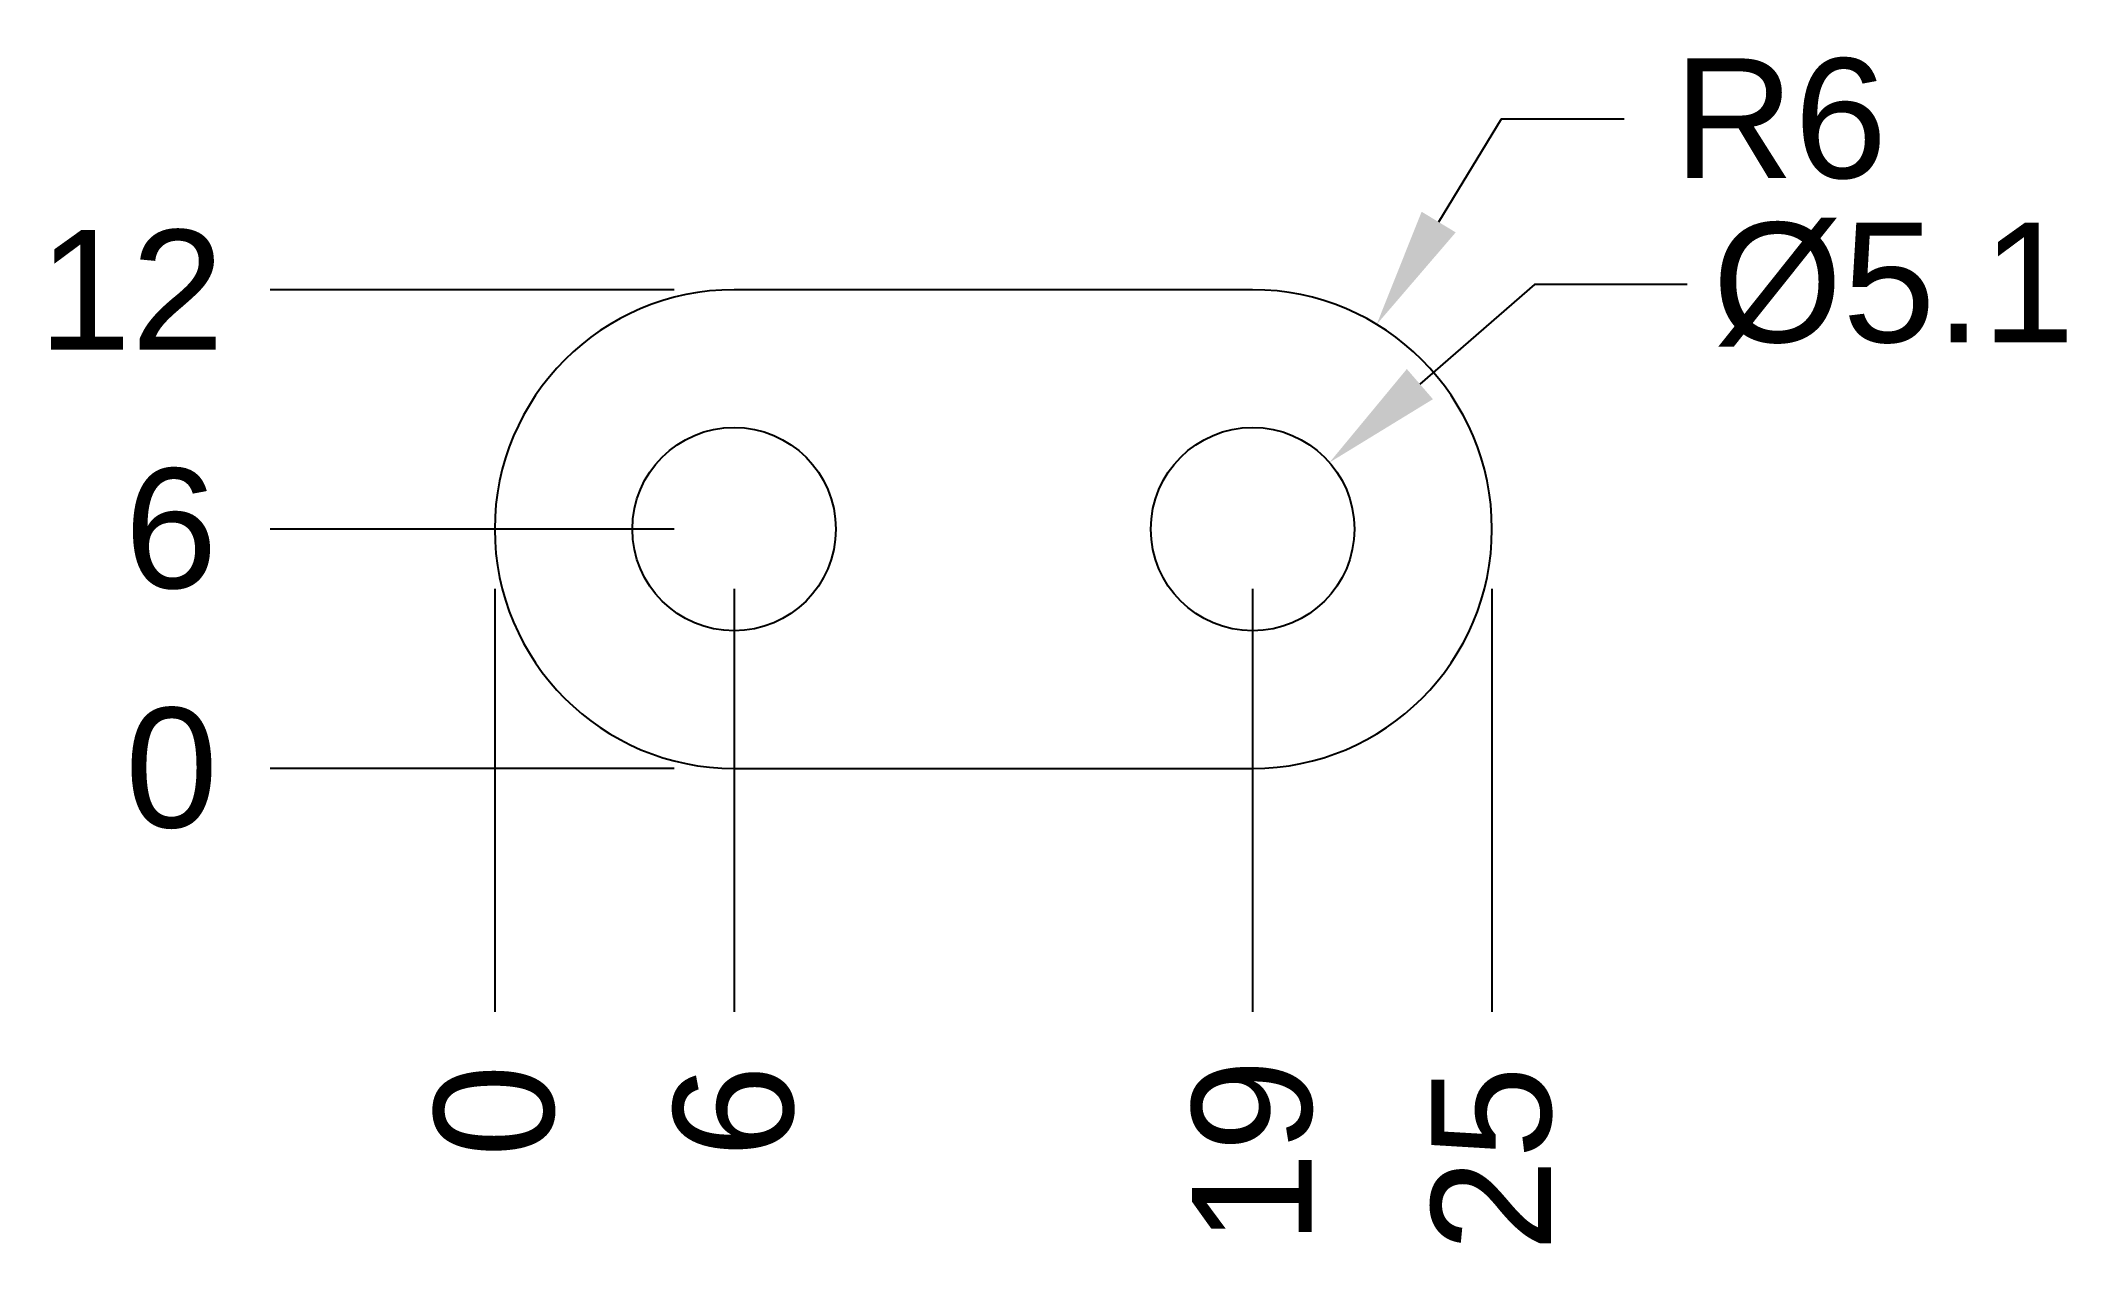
# Model space of a CAD drawing. Header units: millimetres. Extents: x -11.4 to 39.4, y -12.1 to 18.2.
import ezdxf

# ---------------------------------------------------------------- set-up
doc = ezdxf.new("R2010")
doc.units = ezdxf.units.MM
doc.layers.add('Dimensions', color=7, linetype='Continuous')
doc.layers.add('Parts', color=7, linetype='Continuous')
doc.styles.get("Standard").update_dxf_attribs({"font": 'arial.ttf'})
doc.dimstyles.new('Copy of Standard', dxfattribs={"dimtxt": 3, "dimasz": 3, "dimexe": 3, "dimexo": 1.5, "dimgap": 1.5, "dimtad": 0, "dimtoh": 1, "dimdsep": 46, "dimtxsty": 'Standard', "dimcen": 0, "dimadec": 0, "dimazin": 2, "dimtfac": 1, "dimtofl": 0, "dimtmove": 0, "dimatfit": 3, "dimfxl": 1, "dimtolj": 1, "dimtzin": 0, "dimarcsym": 0})

# ---------------------------------------------------------------- blocks, each defined once
blk = doc.blocks.new('*D1')
at = {"layer": 'Defpoints', "color": 0}
for p in [(20.927, 7.67), (17.073, 4.33)]:
    blk.add_point(p, dxfattribs=at)
at = {"layer": 'Dimensions', "color": 0, "lineweight": -2}
for p, q in [((26.07, 12.128), (23.194, 9.635)), ((29.896, 12.128), (26.07, 12.128))]:
    blk.add_line(p, q, dxfattribs=at)
at = {"layer": 'Dimensions', "color": 0}
blk.add_solid([(22.866, 10.013), (23.521, 9.257), (20.927, 7.67)], dxfattribs=at)
at = {"layer": 'Dimensions', "color": 0, "insert": (35.07, 12.128), "char_height": 3, "attachment_point": 5}
blk.add_mtext('\\A1;%%c5.1', dxfattribs=at)
blk = doc.blocks.new('*D2')
at = {"layer": 'Defpoints', "color": 0}
for p in [(22.11, 11.131), (19, 6)]:
    blk.add_point(p, dxfattribs=at)
at = {"layer": 'Dimensions', "color": 0, "lineweight": -2}
for p, q in [((25.229, 16.278), (23.664, 13.697)), ((28.312, 16.278), (25.229, 16.278))]:
    blk.add_line(p, q, dxfattribs=at)
at = {"layer": 'Dimensions', "color": 0}
blk.add_solid([(23.237, 13.956), (24.092, 13.438), (22.11, 11.131)], dxfattribs=at)
at = {"layer": 'Dimensions', "color": 0, "insert": (32.229, 16.278), "char_height": 3, "attachment_point": 5}
blk.add_mtext('\\A1;R6', dxfattribs=at)
blk = doc.blocks.new('*D3')
at = {"layer": 'Defpoints', "color": 0}
for p in [(-5.627, 0), (0, 0), (6, 0)]:
    blk.add_point(p, dxfattribs=at)
at = {"layer": 'Dimensions', "color": 0, "lineweight": -2}
blk.add_line((4.5, 0), (-5.627, 0), dxfattribs=at)
at = {"layer": 'Dimensions', "color": 0, "insert": (-8.104, 0), "char_height": 3, "attachment_point": 5}
blk.add_mtext('\\A1;0', dxfattribs=at)
blk = doc.blocks.new('*D4')
at = {"layer": 'Defpoints', "color": 0}
for p in [(-5.627, 6), (6, 6), (0, 0)]:
    blk.add_point(p, dxfattribs=at)
at = {"layer": 'Dimensions', "color": 0, "lineweight": -2}
blk.add_line((4.5, 6), (-5.627, 6), dxfattribs=at)
at = {"layer": 'Dimensions', "color": 0, "insert": (-8.119, 6), "char_height": 3, "attachment_point": 5}
blk.add_mtext('\\A1;6', dxfattribs=at)
blk = doc.blocks.new('*D5')
at = {"layer": 'Defpoints', "color": 0}
for p in [(-5.627, 12), (6, 12), (0, 0)]:
    blk.add_point(p, dxfattribs=at)
at = {"layer": 'Dimensions', "color": 0, "lineweight": -2}
blk.add_line((4.5, 12), (-5.627, 12), dxfattribs=at)
at = {"layer": 'Dimensions', "color": 0, "insert": (-9.116, 12), "char_height": 3, "attachment_point": 5}
blk.add_mtext('\\A1;12', dxfattribs=at)
blk = doc.blocks.new('*D6')
at = {"layer": 'Defpoints', "color": 0}
for p in [(0, 6), (0, 0), (0, -6.102)]:
    blk.add_point(p, dxfattribs=at)
at = {"layer": 'Dimensions', "color": 0, "lineweight": -2}
blk.add_line((0, 4.5), (0, -6.102), dxfattribs=at)
at = {"layer": 'Dimensions', "color": 0, "insert": (0, -8.579), "char_height": 3, "attachment_point": 5, "rotation": 90}
blk.add_mtext('\\A1;0', dxfattribs=at)
blk = doc.blocks.new('*D7')
at = {"layer": 'Defpoints', "color": 0}
for p in [(6, 6), (0, 0), (6, -6.102)]:
    blk.add_point(p, dxfattribs=at)
at = {"layer": 'Dimensions', "color": 0, "lineweight": -2}
blk.add_line((6, 4.5), (6, -6.102), dxfattribs=at)
at = {"layer": 'Dimensions', "color": 0, "insert": (6, -8.594), "char_height": 3, "attachment_point": 5, "rotation": 90}
blk.add_mtext('\\A1;6', dxfattribs=at)
blk = doc.blocks.new('*D8')
at = {"layer": 'Defpoints', "color": 0}
for p in [(19, 6), (0, 0), (19, -6.102)]:
    blk.add_point(p, dxfattribs=at)
at = {"layer": 'Dimensions', "color": 0, "lineweight": -2}
blk.add_line((19, 4.5), (19, -6.102), dxfattribs=at)
at = {"layer": 'Dimensions', "color": 0, "insert": (19, -9.611), "char_height": 3, "attachment_point": 5, "rotation": 90}
blk.add_mtext('\\A1;19', dxfattribs=at)
blk = doc.blocks.new('*D9')
at = {"layer": 'Defpoints', "color": 0}
for p in [(25, 6), (0, 0), (25, -6.102)]:
    blk.add_point(p, dxfattribs=at)
at = {"layer": 'Dimensions', "color": 0, "lineweight": -2}
blk.add_line((25, 4.5), (25, -6.102), dxfattribs=at)
at = {"layer": 'Dimensions', "color": 0, "insert": (25, -9.785), "char_height": 3, "attachment_point": 5, "rotation": 90}
blk.add_mtext('\\A1;25', dxfattribs=at)

msp = doc.modelspace()

# ---------------------------------------------------------------- linework, layer by layer
at = {"layer": 'Parts'}
msp.add_lwpolyline([(19, 12), (6, 12, 1), (6, 0), (19, 0, 1)], format="xyb", close=True, dxfattribs=at)
for centre in [(6, 6), (19, 6)]:
    msp.add_circle(centre, 2.55, dxfattribs=at)

# ---------------------------------------------------------------- dimensions: what is measured, and where the dimension line sits
at = {"layer": 'Dimensions'}
dim = msp.add_radius_dim(center=(19, 6), mpoint=(22.11, 11.131), dimstyle='Copy of Standard', dxfattribs=at)
dim.commit()
dim.dimension.update_dxf_attribs({"geometry": '*D2', "text_midpoint": (32.229, 16.278), "dimtype": 132})
for feature_location, offset, dtype, picture, middle in [((6, 12), (-11.627, 0), 0, '*D5', (-9.116, 12)), ((6, 6), (-11.627, 0), 0, '*D4', (-8.119, 6)), ((0, 6), (0, -12.102003749), 1, '*D6', (0, -8.578503749)), ((6, 6), (0, -12.102), 1, '*D7', (6, -8.594)), ((19, 6), (0, -12.102), 1, '*D8', (19, -9.611)), ((25, 6), (0, -12.102), 1, '*D9', (25, -9.785)), ((6, 0), (-11.627076303, 0), 0, '*D3', (-8.103576303, 0))]:
    dim = msp.add_ordinate_dim(feature_location=feature_location, offset=offset, dtype=dtype, origin=(0, 0), dimstyle='Copy of Standard', dxfattribs=at)
    dim.commit()
    dim.dimension.update_dxf_attribs({"geometry": picture, "text_midpoint": middle})
dim = msp.add_diameter_dim_2p(p1=(17.073, 4.33), p2=(20.927, 7.67), dimstyle='Copy of Standard', dxfattribs=at)
dim.commit()
dim.dimension.update_dxf_attribs({"geometry": '*D1', "text_midpoint": (35.07, 12.128), "dimtype": 131})

doc.saveas('drawing.dxf')
